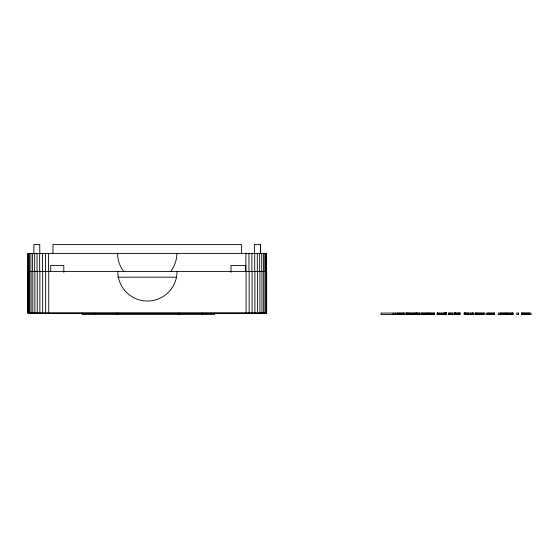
<?xml version="1.0" encoding="UTF-8"?>
<svg xmlns="http://www.w3.org/2000/svg" width="559" height="559" viewBox="0 0 559 559"><rect width="100%" height="100%" fill="white"/><g stroke="black" fill="none" stroke-linecap="round" stroke-linejoin="round"><path stroke-width="0.84" d="M254.478 244.444L260.487 244.444L260.487 253.395M27.95 253.395L27.95 313.033L27.95 253.395L266.461 253.395L266.461 313.033L27.95 313.033M28.153 271.401L266.664 271.401L266.664 313.152L28.153 313.152L28.25 271.401M117.795 277.18L176.148 277.18M521.596 313.061L531.05 313.061L531.05 314.556L521.596 314.556L521.673 313.061M529.142 313.061L529.142 314.556M528.493 313.061L528.493 314.556M527.759 313.061L527.759 314.556M526.948 313.061L526.948 314.556M526.054 313.061L526.054 314.556M525.104 313.061L525.104 314.556M524.244 313.061L524.244 314.556M523.49 313.061L523.49 314.556M522.826 313.061L522.826 314.556M522.288 313.061L522.288 314.556M521.903 313.061L521.903 314.556M512.848 313.061L512.848 314.556M512.275 313.061L512.275 314.556M511.352 313.061L511.352 314.556M510.122 313.061L510.122 314.556M509.095 313.061L509.095 314.556M508.166 313.061L508.166 314.556M507.341 313.061L507.341 314.556M506.615 313.061L506.615 314.556M506.154 313.061L506.154 314.556M505.518 313.061L505.518 314.556M504.721 313.061L504.721 314.556M503.75 313.061L503.75 314.556M502.716 313.061L502.716 314.556M501.772 313.061L501.772 314.556M500.927 313.061L500.927 314.556M500.186 313.061L500.186 314.556M494.394 313.061L494.394 314.556M493.786 313.061L493.786 314.556M492.835 313.061L492.835 314.556M491.62 313.061L491.62 314.556M490.571 313.061L490.571 314.556M489.607 313.061L489.607 314.556M488.727 313.061L488.727 314.556M487.937 313.061L487.937 314.556M483.193 313.061L483.193 314.556M483.074 313.061L483.074 314.556M481.634 313.061L481.634 314.556M480.342 313.061L480.342 314.556M479.168 313.061L479.168 314.556M478.134 313.061L478.134 314.556M477.239 313.061L477.239 314.556M476.478 313.061L476.478 314.556M475.877 313.061L475.877 314.556M475.443 313.061L475.443 314.556M475.185 313.061L475.185 314.556M472.956 313.061L472.956 314.556M472.858 313.061L472.858 314.556M472.697 313.061L472.697 314.556M472.313 313.061L472.313 314.556M472.152 313.061L472.152 314.556M470.371 313.061L470.371 314.556M468.68 313.061L468.68 314.556M467.792 313.061L467.792 314.556M466.989 313.061L466.989 314.556M466.269 313.061L466.269 314.556M465.633 313.061L465.633 314.556M465.109 313.061L465.109 314.556M464.732 313.061L464.732 314.556M464.62 313.061L464.62 314.556M464.438 313.061L464.508 314.556M464.361 313.061L464.361 314.556M459.889 313.061L459.889 314.556M459.631 313.061L459.631 314.556M459.198 313.061L459.198 314.556M458.597 313.061L458.597 314.556M457.856 313.061L457.856 314.556M457.003 313.061L457.003 314.556M456.046 313.061L456.046 314.556M455.634 313.061L455.564 314.556M455.473 313.061L455.473 314.556M455.361 313.061L455.361 314.556M454.991 313.061L454.991 314.556M454.844 313.061L454.844 314.556M454.446 313.061L454.446 314.556M452.28 313.061L452.28 314.556M450.771 313.061L450.771 314.556M449.625 313.061L449.625 314.556M448.898 313.061L448.807 314.556M446.466 313.061L446.466 314.556M446.382 313.061L446.445 314.556M446.103 313.061L446.103 314.556M445.663 313.061L445.663 314.556M445.348 313.061L445.348 314.556M445.16 313.061L445.097 314.556M444.894 313.061L444.894 314.556M444.629 313.061L444.629 314.556M444.265 313.061L444.265 314.556M443.203 313.061L443.203 314.556M441.68 313.061L441.68 314.556M439.94 313.061L439.94 314.556M438.081 313.061L438.081 314.556M437.983 313.061L437.983 314.556M437.536 313.061L437.536 314.556M437.39 313.061L437.39 314.556M437.264 313.061L437.264 314.556M434.21 313.061L434.21 314.556M433.637 313.061L433.637 314.556M432.722 313.061L432.722 314.556M431.492 313.061L431.492 314.556M430.458 313.061L430.458 314.556M429.536 313.061L429.536 314.556M428.704 313.061L428.704 314.556M427.977 313.061L427.977 314.556M427.516 313.061L427.516 314.556M426.887 313.061L426.887 314.556M426.084 313.061L426.084 314.556M425.119 313.061L425.119 314.556M424.078 313.061L424.078 314.556M423.135 313.061L423.135 314.556M422.297 313.061L422.297 314.556M421.549 313.061L421.549 314.556M419.655 313.061L419.655 314.556M418.894 313.061L418.894 314.556M417.28 313.061L417.28 314.556M416.686 313.061L416.686 314.556M416.602 313.061L416.602 314.556M416.35 313.061L416.343 314.556M415.924 313.061L415.924 314.556M415.337 313.061L415.337 314.556M414.603 313.061L414.603 314.556M413.758 313.061L413.758 314.556M412.78 313.061L412.78 314.556M411.69 313.061L411.69 314.556M410.599 313.061L410.599 314.556M409.628 313.061L409.628 314.556M408.776 313.061L408.776 314.556M408.042 313.061L408.042 314.556M407.455 313.061L407.455 314.556M407.036 313.061L407.036 314.556M406.784 313.061L406.784 314.556M406.7 313.061L406.7 314.556M403.633 313.061L403.633 314.556M403.025 313.061L403.025 314.556M402.075 313.061L402.075 314.556M400.859 313.061L400.859 314.556M399.811 313.061L399.811 314.556M398.846 313.061L398.846 314.556M397.966 313.061L397.966 314.556M397.176 313.061L397.176 314.556M395.276 313.061L395.276 314.556M393.215 313.061L393.215 314.556M266.545 271.401L266.545 313.152M266.343 253.395L266.343 271.541M265.993 253.395L265.986 313.152M265.777 253.395L265.777 271.541M265.015 271.401L265.015 313.152M264.812 253.395L264.812 271.541M263.659 271.401L263.659 313.152M263.45 253.395L263.45 271.541M261.933 271.401L261.933 313.152M261.731 253.395L261.731 271.541M260.396 244.444L260.396 253.395M259.879 271.401L259.879 313.152M259.676 253.395L259.676 271.541M257.524 271.401L257.524 313.152M257.322 253.395L257.322 271.541M254.918 271.401L254.918 313.152M254.715 253.395L254.715 271.541M254.506 244.444L254.478 253.395M252.109 271.401L252.109 313.152M251.906 253.395L251.906 271.541M249.139 271.401L249.139 313.152M248.937 253.395L248.937 271.541M246.065 271.401L246.065 313.152M245.862 253.395L245.862 271.541M245.757 271.401L245.757 265.441L231.014 265.441L231.014 272.38M241.432 253.395L241.432 244.444L52.986 244.444L52.986 253.395M214.635 313.061L214.635 314.556L82.201 314.556L82.201 313.061M202.358 313.061L202.358 314.556M179.153 313.061L179.153 314.556M117.306 313.061L117.306 314.556M94.534 313.061L94.534 314.556M63.803 272.38L63.803 265.441L50.68 265.441L50.68 271.401M48.745 271.401L48.745 313.152M48.542 253.395L48.542 271.541M45.663 271.401L45.663 313.152M45.461 253.395L45.461 271.541M42.68 271.401L42.68 313.152M42.477 253.395L42.477 271.541M39.857 271.401L39.857 313.152M39.78 253.395L39.759 244.444L33.875 244.444L33.945 253.395M39.654 253.395L39.654 271.541M37.236 271.401L37.236 313.152M37.034 253.395L37.034 271.541M34.882 271.401L34.882 313.152M34.672 253.395L34.672 271.541M32.82 271.401L32.82 313.152M32.618 253.395L32.618 271.541M31.101 271.401L31.101 313.152M30.892 253.395L30.892 271.541M29.746 271.401L29.746 313.152M29.543 253.395L29.543 271.541M28.795 271.401L28.795 313.152M28.628 271.401L28.628 313.152M28.586 253.395L28.586 271.541M176.84 253.395A29.634 29.634 0 0 1 170.446 271.772M123.965 271.772A29.634 29.634 0 0 1 117.572 253.395M177.042 271.401A29.634 29.634 0 0 1 147.408 301.035A29.634 29.634 0 0 1 117.781 271.401M434.399 313.061L381.07 313.061L381.07 314.556L434.399 314.556L434.392 313.061M446.606 313.061L437.173 313.061L437.173 314.556L446.606 314.556L446.606 313.061M459.973 313.061L448.597 313.061L448.597 314.556L459.973 314.556L459.973 313.061M473.04 313.061L464.187 313.061L464.187 314.556L473.04 314.556L473.04 313.061M484.283 313.061L475.094 313.061L475.094 314.556L484.283 314.556L484.283 313.061M494.596 313.061L486.037 313.061L486.037 314.556L494.596 314.556L494.596 313.061M513.036 313.061L498.286 313.061L498.286 314.556L513.036 314.556L513.036 313.061M518.612 313.061L516.719 313.061L516.719 314.556L518.612 314.556L518.612 313.061M403.905 314.556L403.905 313.061L403.836 314.556"/></g></svg>
